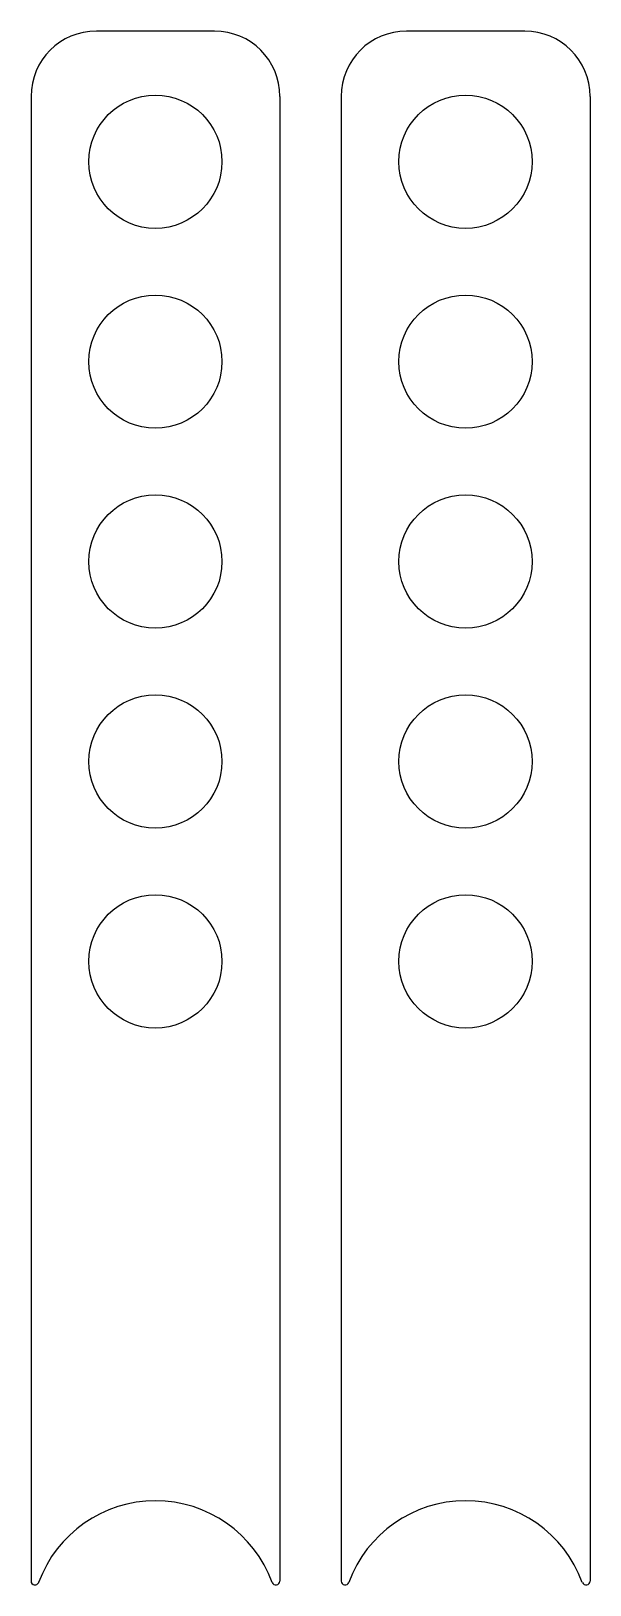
# Model space of a CAD drawing. Header units: inches. Extents: x 8 to 51, y 4 to 123.
import ezdxf

# ---------------------------------------------------------------- set-up
doc = ezdxf.new("R2010")
doc.units = ezdxf.units.IN
doc.header["$MEASUREMENT"] = 0

# ---------------------------------------------------------------- blocks, each defined once
blk = doc.blocks.new('*U2')
blk.add_circle((0, 0), 5.1)
blk = doc.blocks.new('*U3')
at = {"color": 0, "linetype": 'ByBlock', "lineweight": -2, "transparency": 16777216}
for p in [(0, 0), (0, -15.3), (0, -30.6), (0, -45.9), (0, -61.2)]:
    blk.add_blockref('*U2', p, dxfattribs=at)
blk = doc.blocks.new('*U4')
blk.add_circle((0, 0), 5.1)
blk = doc.blocks.new('*U6')
at = {"color": 0, "linetype": 'ByBlock', "lineweight": -2, "transparency": 16777216}
for p in [(0, 0), (0, -15.3), (0, -30.6), (0, -45.9), (0, -61.2)]:
    blk.add_blockref('*U4', p, dxfattribs=at)

msp = doc.modelspace()

# ---------------------------------------------------------------- linework, layer by layer
for p, q in [((22.55, 122.91), (13.5, 122.91)), ((46.3, 122.91), (37.25, 122.91)), ((8.5, 117.91), (8.5, 4.29)), ((27.55, 117.91), (27.55, 4.29)), ((32.25, 117.91), (32.25, 4.29)), ((51.3, 117.91), (51.3, 4.29))]:
    msp.add_line(p, q)
for centre, radius, start, end in [((13.5, 117.91), 5, 90, 180), ((22.55, 117.91), 5, 0, 90), ((37.25, 117.91), 5, 90, 180), ((46.3, 117.91), 5, 0, 90), ((18.02, 0.91), 9.52, 20.1272, 159.8728), ((41.77, 0.91), 9.52, 20.1272, 159.8728), ((8.8, 4.29), 0.3, 180, 339.8728), ((27.25, 4.29), 0.3, 200.1272, 0), ((32.55, 4.29), 0.3, 180, 339.8728), ((51, 4.29), 0.3, 200.1272, 0)]:
    msp.add_arc(centre, radius, start, end)

# ---------------------------------------------------------------- block references
for name, p in [('*U3', (18.02, 112.91)), ('*U6', (41.77, 112.91))]:
    msp.add_blockref(name, p)

doc.saveas('drawing.dxf')
